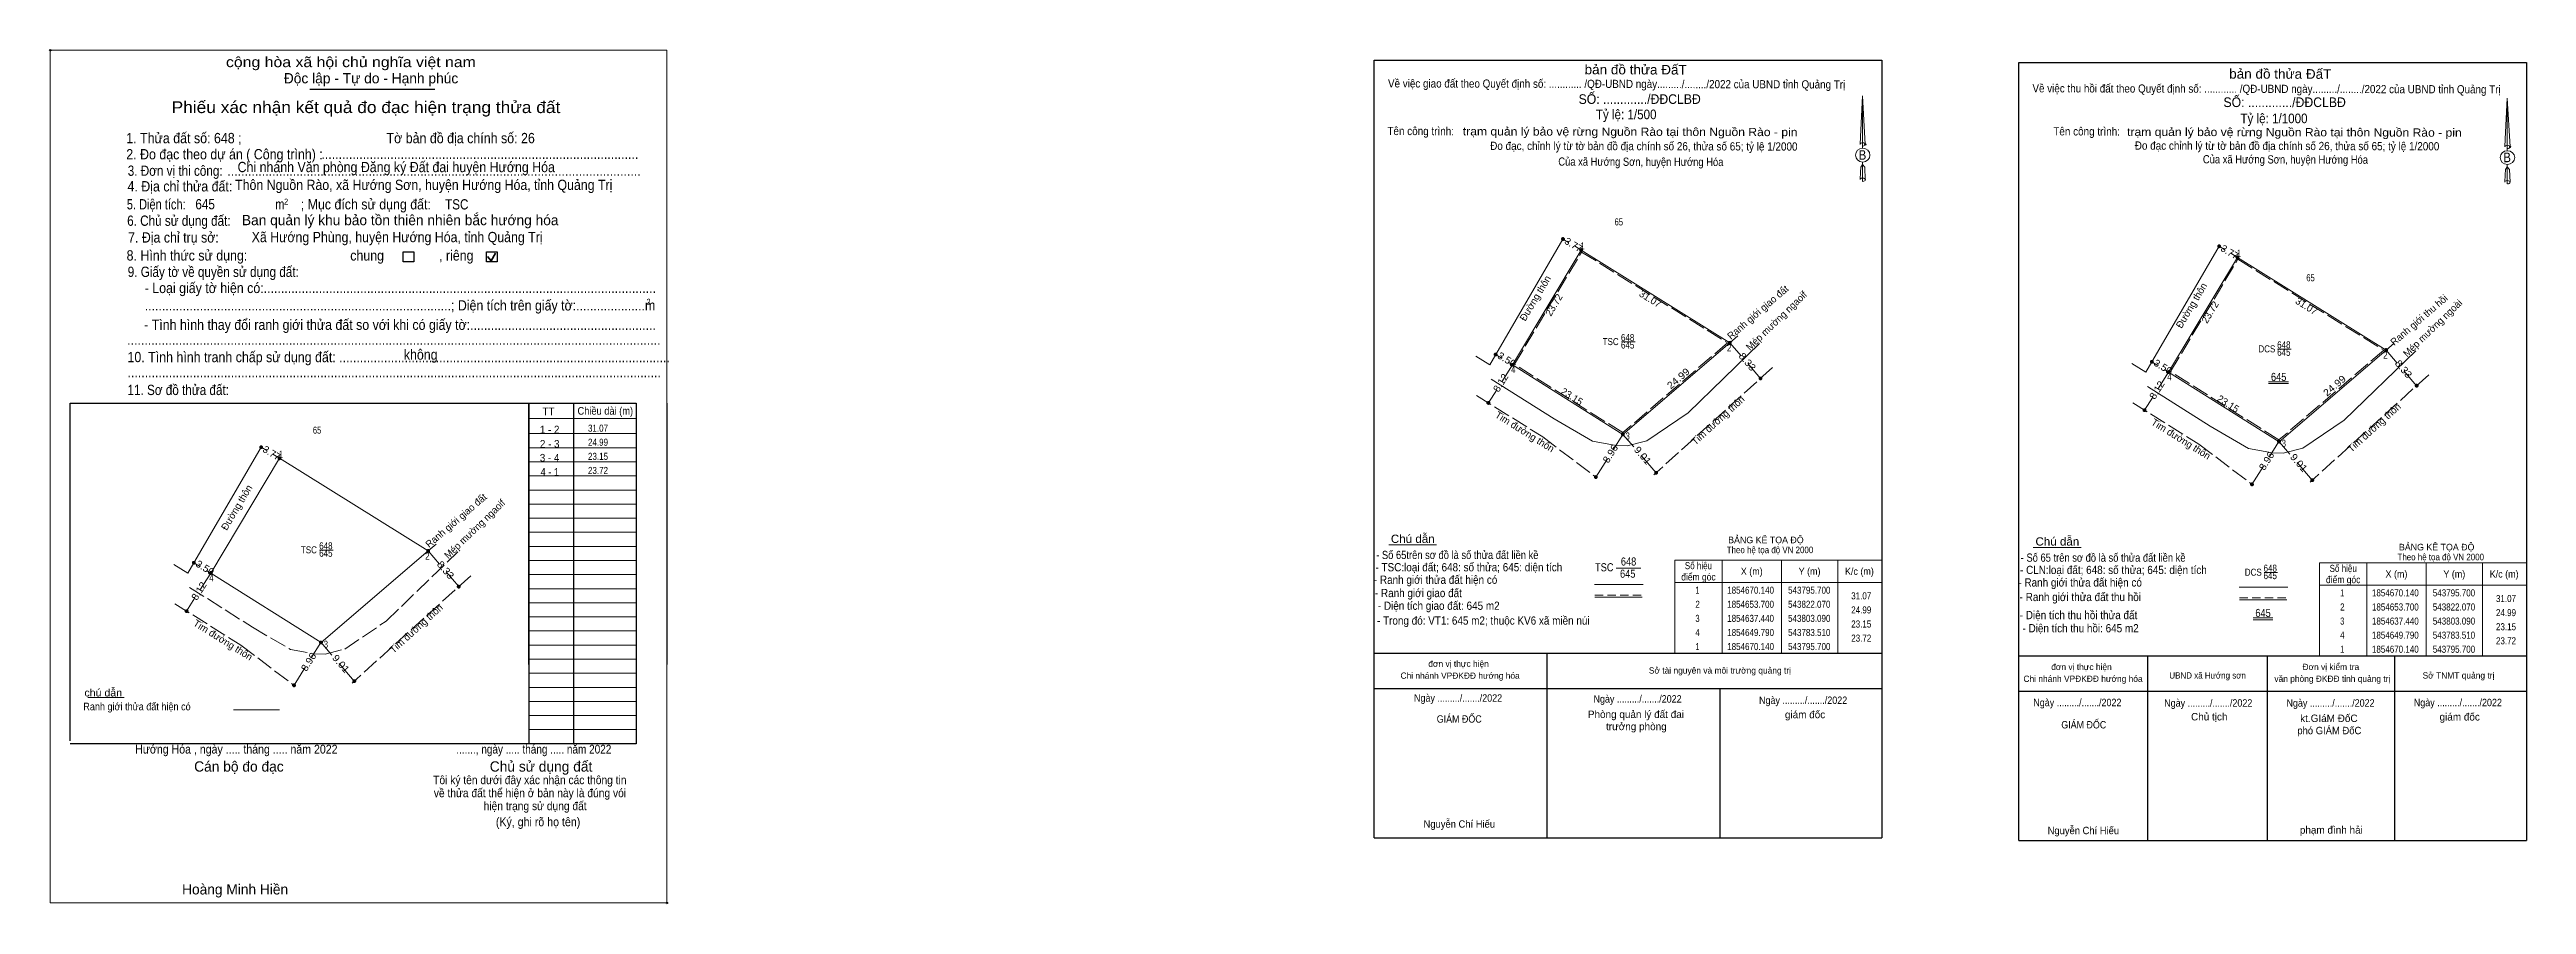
# Model space of a CAD drawing. Header units: metres. Extents: x 543204 to 544063, y 1854568 to 1854720.
# Drawn here: x 543204.5 to 543643.7, y 1854568.3 to 1854719.9 of the extents above; entities that cross this region are included whole.
import ezdxf
from ezdxf.enums import TextEntityAlignment as Align

# ---------------------------------------------------------------- set-up
doc = ezdxf.new("R2010")
doc.units = ezdxf.units.M
doc.header["$LTSCALE"] = 0.5
doc.header["$PDMODE"] = 32
doc.header["$PDSIZE"] = 0.25
doc.linetypes.add('LONG_DASHED', pattern=[7.5, 6, -1.5])
doc.linetypes.add('MEDIUM_DASHED', pattern=[4.5, 3, -1.5])
for name, color, linetype, lineweight in [('1', 7, 'LONG_DASHED', 13), ('10', 7, 'Continuous', 13), ('13', 7, 'Continuous', 13), ('15', 7, 'Continuous', 13), ('17', 7, 'Continuous', 13), ('2', 7, 'Continuous', 25), ('30', 7, 'Continuous', 13), ('6', 7, 'Continuous', 13), ('63', 7, 'LONG_DASHED', 13)]:
    doc.layers.add(name, color=color, linetype=linetype, lineweight=lineweight)
doc.layers.add('8', color=7, linetype='Continuous')

msp = doc.modelspace()

# ---------------------------------------------------------------- hatches: boundary and pattern name
at = {"layer": '63'}
for points in [[(543473.08, 1854686.33, 1), (543472.58, 1854686.33, 1)], [(543589.44, 1854685.04, 1), (543588.94, 1854685.04, 1)], [(543476.31, 1854684.37, 1), (543475.81, 1854684.37, 1)], [(543592.67, 1854683.08, 1), (543592.17, 1854683.08, 1)], [(543502.68, 1854667.93, 1), (543502.18, 1854667.93, 1)], [(543461.14, 1854665.84, 1), (543460.64, 1854665.84, 1)], [(543464.12, 1854664.02, 1), (543463.62, 1854664.02, 1)], [(543577.5, 1854664.55, 1), (543577, 1854664.55, 1)], [(543580.48, 1854662.73, 1), (543579.98, 1854662.73, 1)], [(543619.04, 1854666.64, 1), (543618.54, 1854666.64, 1)], [(543508.1, 1854661.6, 1), (543507.6, 1854661.6, 1)], [(543624.46, 1854660.31, 1), (543623.96, 1854660.31, 1)], [(543459.85, 1854657.25, 1), (543459.35, 1854657.25, 1)], [(543576.21, 1854655.96, 1), (543575.71, 1854655.96, 1)], [(543242.24, 1854649.39, 1), (543241.74, 1854649.39, 1)], [(543483.68, 1854651.68, 1), (543483.18, 1854651.68, 1)], [(543600.04, 1854650.39, 1), (543599.54, 1854650.39, 1)], [(543245.47, 1854647.43, 1), (543244.97, 1854647.43, 1)], [(543478.9, 1854644.1, 1), (543478.4, 1854644.1, 1)], [(543489.59, 1854644.85, 1), (543489.09, 1854644.85, 1)], [(543595.26, 1854642.81, 1), (543594.76, 1854642.81, 1)], [(543605.95, 1854643.56, 1), (543605.45, 1854643.56, 1)], [(543230.3, 1854628.9, 1), (543229.8, 1854628.9, 1)], [(543271.84, 1854630.99, 1), (543271.34, 1854630.99, 1)], [(543233.28, 1854627.08, 1), (543232.78, 1854627.08, 1)], [(543277.26, 1854624.66, 1), (543276.76, 1854624.66, 1)], [(543229.01, 1854620.31, 1), (543228.51, 1854620.31, 1)], [(543252.84, 1854614.74, 1), (543252.34, 1854614.74, 1)], [(543248.06, 1854607.16, 1), (543247.56, 1854607.16, 1)], [(543258.75, 1854607.91, 1), (543258.25, 1854607.91, 1)]]:
    msp.add_hatch(color=256, dxfattribs=at).paths.add_polyline_path(points)

# ---------------------------------------------------------------- linework, layer by layer
at = {"layer": '1'}
for points in [[(543476.14, 1854684.02), (543502.01, 1854667.9), (543483.43, 1854651.98), (543464.21, 1854664.1)], [(543592.5, 1854682.73), (543618.37, 1854666.61), (543599.79, 1854650.69), (543580.57, 1854662.81)]]:
    msp.add_lwpolyline(points, close=True, dxfattribs=at)
at = {"layer": '10', "lineweight": 25}
for p, q in [((543439.36, 1854718.08), (543529.35, 1854718.08)), ((543439.36, 1854580.13), (543439.36, 1854718.08)), ((543529.35, 1854718.08), (543529.35, 1854580.13)), ((543553.65, 1854717.65), (543643.68, 1854717.65)), ((543553.65, 1854579.63), (543553.65, 1854717.65)), ((543643.68, 1854717.65), (543643.68, 1854579.63)), ((543439.36, 1854580.13), (543439.36, 1854612.89)), ((543439.36, 1854612.88), (543529.35, 1854612.88)), ((543470.05, 1854580.13), (543470.05, 1854612.89)), ((543553.65, 1854612.4), (543643.68, 1854612.4)), ((543576.51, 1854579.57), (543576.51, 1854612.35)), ((543597.75, 1854579.52), (543597.75, 1854612.29)), ((543620.32, 1854579.5), (543620.32, 1854612.4)), ((543439.36, 1854606.62), (543529.35, 1854606.62)), ((543500.73, 1854580.13), (543500.73, 1854606.62)), ((543553.65, 1854606.14), (543643.68, 1854606.14)), ((543439.36, 1854580.13), (543529.35, 1854580.13)), ((543439.36, 1854580.13), (543529.35, 1854580.13)), ((543553.65, 1854579.63), (543643.68, 1854579.63)), ((543553.65, 1854579.63), (543643.68, 1854579.63))]:
    msp.add_line(p, q, dxfattribs=at)
at = {"layer": '10'}
for p, q in [((543525.96, 1854711.73), (543526.44, 1854703.11)), ((543525.96, 1854711.73), (543526.44, 1854703.11)), ((543525.96, 1854711.73), (543526.44, 1854703.11)), ((543640.28, 1854711.29), (543640.77, 1854702.67)), ((543640.28, 1854711.29), (543640.77, 1854702.67)), ((543640.28, 1854711.29), (543640.77, 1854702.67)), ((543525.57, 1854704.46), (543525.5, 1854703.11)), ((543525.96, 1854703.41), (543525.96, 1854703.05)), ((543525.96, 1854703.05), (543525.96, 1854702.81)), ((543525.96, 1854702.81), (543525.96, 1854702.48)), ((543525.96, 1854702.81), (543525.96, 1854702.48)), ((543525.96, 1854702.81), (543525.96, 1854702.48)), ((543639.9, 1854704.02), (543639.83, 1854702.67)), ((543640.28, 1854702.97), (543640.28, 1854702.6)), ((543640.28, 1854702.6), (543640.28, 1854702.36)), ((543640.28, 1854702.36), (543640.28, 1854702.03)), ((543640.28, 1854702.36), (543640.28, 1854702.03)), ((543640.28, 1854702.36), (543640.28, 1854702.03)), ((543525.96, 1854699.57), (543525.96, 1854699.94)), ((543525.96, 1854699.57), (543525.96, 1854699.94)), ((543525.96, 1854699.57), (543525.96, 1854699.94)), ((543525.96, 1854699.57), (543526.33, 1854699.08)), ((543525.96, 1854699.57), (543526.33, 1854699.08)), ((543525.96, 1854699.57), (543526.33, 1854699.08)), ((543526.33, 1854699.08), (543526.44, 1854696.84)), ((543526.33, 1854699.08), (543526.44, 1854696.84)), ((543526.33, 1854699.08), (543526.44, 1854696.84)), ((543640.28, 1854699.12), (543640.28, 1854699.5)), ((543640.28, 1854699.12), (543640.28, 1854699.5)), ((543640.28, 1854699.12), (543640.28, 1854699.5)), ((543640.28, 1854699.12), (543640.66, 1854698.64)), ((543640.28, 1854699.12), (543640.66, 1854698.64)), ((543640.28, 1854699.12), (543640.66, 1854698.64)), ((543640.66, 1854698.64), (543640.77, 1854696.4)), ((543640.66, 1854698.64), (543640.77, 1854696.4)), ((543640.66, 1854698.64), (543640.77, 1854696.4)), ((543525.96, 1854697.12), (543525.96, 1854696.78)), ((543525.96, 1854696.78), (543525.96, 1854696.55)), ((543526.44, 1854696.84), (543526.44, 1854696.87)), ((543640.28, 1854696.68), (543640.28, 1854696.33)), ((543640.28, 1854696.33), (543640.28, 1854696.1)), ((543640.77, 1854696.4), (543640.77, 1854696.42)), ((543457.35, 1854665.52), (543459.83, 1854664.02)), ((543573.71, 1854664.23), (543576.19, 1854662.73)), ((543441.92, 1854632.06), (543450.4, 1854632.06)), ((543226.51, 1854628.58), (543228.99, 1854627.08)), ((543556.21, 1854631.59), (543564.69, 1854631.59)), ((543478.4, 1854625.07), (543487.03, 1854625.07)), ((543592.71, 1854624.59), (543601.34, 1854624.59)), ((543478.5, 1854622.77), (543486.9, 1854622.77)), ((543592.81, 1854622.3), (543601.21, 1854622.3))]:
    msp.add_line(p, q, dxfattribs=at)
at = {"layer": '10', "linetype": 'MEDIUM_DASHED'}
for p, q in [((543478.47, 1854623.14), (543487.05, 1854623.14)), ((543592.78, 1854622.66), (543601.36, 1854622.66))]:
    msp.add_line(p, q, dxfattribs=at)
at = {"layer": '10'}
for points in [[(543525.96, 1854703.41), (543525.96, 1854711.73), (543525.57, 1854704.46)], [(543640.28, 1854702.97), (543640.28, 1854711.29), (543639.9, 1854704.02)], [(543525.96, 1854697.12), (543525.96, 1854699.57), (543525.63, 1854699.08), (543525.57, 1854698.18), (543525.5, 1854696.87)], [(543640.28, 1854696.68), (543640.28, 1854699.12), (543639.96, 1854698.64), (543639.9, 1854697.73), (543639.83, 1854696.42)]]:
    msp.add_lwpolyline(points, dxfattribs=at)
for centre, major_axis in [((543525.9806, 1854701.2157), (1.2893, 0)), ((543640.3078, 1854700.7723), (1.2898, 0))]:
    msp.add_ellipse(centre, major_axis=major_axis, ratio=0.952727, dxfattribs=at)
for centre, major_axis, start_param, end_param in [((543525.9811, 1854703.1084), (0.4726, 0), 1.57079633, 3.07445202), ((543525.9811, 1854703.1084), (0.4726, 0), 0.06714063, 1.57079633), ((543525.9811, 1854703.1084), (0.4726, 0), 4.71238898, 6.28318531), ((543640.3083, 1854702.6658), (0.4728, 0), 1.57079633, 3.07445202), ((543640.3083, 1854702.6658), (0.4728, 0), 0.06714063, 1.57079633), ((543640.3083, 1854702.6658), (0.4728, 0), 4.71238898, 6.28318531), ((543525.9811, 1854696.8393), (0.4726, 0), 2.49106941, 3.07427841), ((543525.9811, 1854696.8393), (0.4726, 0), 1.57079633, 2.49106941), ((543525.9811, 1854696.8393), (0.4726, 0), 0.06714063, 1.57079633), ((543525.9811, 1854696.8393), (0.4726, 0), 4.71238898, 6.28318531), ((543640.3083, 1854696.3941), (0.4728, 0), 2.49106941, 3.07427841), ((543640.3083, 1854696.3941), (0.4728, 0), 1.57079633, 2.49106941), ((543640.3083, 1854696.3941), (0.4728, 0), 0.06714063, 1.57079633), ((543640.3083, 1854696.3941), (0.4728, 0), 4.71238898, 6.28318531)]:
    msp.add_ellipse(centre, major_axis=major_axis, ratio=0.614131, start_param=start_param, end_param=end_param, dxfattribs=at)
for p in [(543526.44, 1854703.11), (543640.77, 1854702.67)]:
    msp.add_point(p, dxfattribs=at)
at = {"layer": '13'}
msp.add_line((543482.27, 1854627.96), (543486.66, 1854627.96), dxfattribs=at)
at = {"layer": '15'}
for p, q in [((543459.83, 1854664.02), (543472.83, 1854686.33)), ((543472.83, 1854686.33), (543473.82, 1854685.73)), ((543474.87, 1854685.1), (543476.06, 1854684.37)), ((543576.19, 1854662.73), (543589.19, 1854685.04)), ((543589.19, 1854685.04), (543590.18, 1854684.44)), ((543476.06, 1854684.37), (543463.87, 1854664.02)), ((543502.43, 1854667.93), (543476.06, 1854684.37)), ((543592.42, 1854683.08), (543580.23, 1854662.73)), ((543591.23, 1854683.81), (543592.42, 1854683.08)), ((543618.79, 1854666.64), (543592.42, 1854683.08)), ((543504.42, 1854665.61), (543502.43, 1854667.93)), ((543460.89, 1854665.84), (543461.86, 1854665.25)), ((543461.96, 1854660.99), (543463.87, 1854664.02)), ((543463.12, 1854664.48), (543463.87, 1854664.02)), ((543463.87, 1854664.02), (543483.45, 1854651.67)), ((543507.85, 1854661.6), (543505.6, 1854664.23)), ((543577.25, 1854664.55), (543578.22, 1854663.96)), ((543578.32, 1854659.7), (543580.23, 1854662.73)), ((543579.48, 1854663.19), (543580.23, 1854662.73)), ((543580.23, 1854662.73), (543599.81, 1854650.38)), ((543620.78, 1854664.32), (543618.79, 1854666.64)), ((543624.21, 1854660.31), (543621.96, 1854662.94)), ((543459.6, 1854657.25), (543461.08, 1854659.59)), ((543575.96, 1854655.96), (543577.44, 1854658.3)), ((543481.71, 1854648.95), (543483.43, 1854651.68)), ((543485.38, 1854649.44), (543483.45, 1854651.67)), ((543598.07, 1854647.66), (543599.79, 1854650.39)), ((543601.74, 1854648.15), (543599.81, 1854650.38)), ((543228.99, 1854627.08), (543241.99, 1854649.39)), ((543245.22, 1854647.43), (543233.03, 1854627.08)), ((543241.99, 1854649.39), (543242.98, 1854648.79)), ((543244.03, 1854648.16), (543245.22, 1854647.43)), ((543271.59, 1854630.99), (543245.22, 1854647.43)), ((543478.65, 1854644.1), (543480.7, 1854647.35)), ((543489.34, 1854644.85), (543486.67, 1854647.95)), ((543595.01, 1854642.81), (543597.06, 1854646.06)), ((543605.7, 1854643.56), (543603.03, 1854646.66)), ((543230.05, 1854628.9), (543231.02, 1854628.31)), ((543273.58, 1854628.67), (543271.59, 1854630.99)), ((543231.12, 1854624.05), (543233.03, 1854627.08)), ((543232.28, 1854627.54), (543233.03, 1854627.08)), ((543233.03, 1854627.08), (543252.61, 1854614.73)), ((543277.01, 1854624.66), (543274.76, 1854627.29)), ((543228.76, 1854620.31), (543230.24, 1854622.65)), ((543250.87, 1854612.01), (543252.59, 1854614.74)), ((543254.54, 1854612.5), (543252.61, 1854614.73)), ((543247.81, 1854607.16), (543249.86, 1854610.41)), ((543258.5, 1854607.91), (543255.83, 1854611.01))]:
    msp.add_line(p, q, dxfattribs=at)
at = {"layer": '15', "linetype": 'LONG_DASHED'}
for p, q in [((543509.98, 1854663.53), (543488.94, 1854644.49)), ((543626.34, 1854662.24), (543605.3, 1854643.2)), ((543279.14, 1854626.59), (543258.1, 1854607.55))]:
    msp.add_line(p, q, dxfattribs=at)
at = {"layer": '15'}
for points in [[(543460.12, 1854661.48), (543471.26, 1854654.41), (543478.04, 1854650.48), (543482.27, 1854649.69), (543482.27, 1854649.69), (543484.19, 1854649.63), (543487.67, 1854650.54), (543495.01, 1854655.5), (543507.7, 1854667.78)], [(543483.45, 1854651.67), (543502.43, 1854667.93), (543503.86, 1854669.16)], [(543599.81, 1854650.38), (543618.79, 1854666.64), (543620.22, 1854667.87)], [(543576.48, 1854660.19), (543587.62, 1854653.12), (543594.4, 1854649.19), (543598.63, 1854648.4), (543598.63, 1854648.4), (543600.55, 1854648.34), (543604.03, 1854649.25), (543611.37, 1854654.21), (543624.06, 1854666.49)], [(543252.61, 1854614.73), (543271.59, 1854630.99), (543273.02, 1854632.22)]]:
    msp.add_lwpolyline(points, dxfattribs=at)
at = {"layer": '15', "linetype": 'LONG_DASHED'}
for points in [[(543457.5, 1854658.57), (543469.23, 1854651.22), (543478.74, 1854644.03)], [(543573.86, 1854657.28), (543585.59, 1854649.93), (543595.1, 1854642.74)], [(543229.28, 1854624.54), (543240.42, 1854617.47), (543247.2, 1854613.54), (543251.43, 1854612.75), (543251.43, 1854612.75), (543253.35, 1854612.69), (543256.83, 1854613.6), (543264.17, 1854618.56), (543276.86, 1854630.84)], [(543226.66, 1854621.63), (543238.39, 1854614.28), (543247.9, 1854607.09)]]:
    msp.add_lwpolyline(points, dxfattribs=at)
at = {"layer": '17'}
msp.add_line((543211.24, 1854605), (543217.68, 1854605), dxfattribs=at)
at = {"layer": '2'}
for p, q in [((543250.64, 1854712.89), (543272.75, 1854712.89)), ((543208.14, 1854657.22), (543308.48, 1854657.22)), ((543208.14, 1854597.29), (543208.14, 1854657.22)), ((543289.43, 1854657.22), (543289.43, 1854596.8)), ((543308.48, 1854657.22), (543308.48, 1854596.8)), ((543308.48, 1854596.8), (543208.14, 1854596.8))]:
    msp.add_line(p, q, dxfattribs=at)
at = {"layer": '2', "lineweight": 35}
for p, q in [((543282.14, 1854683.25), (543282.76, 1854682.44)), ((543282.76, 1854682.44), (543283.52, 1854683.79))]:
    msp.add_line(p, q, dxfattribs=at)
at = {"layer": '2', "lineweight": 13}
for p, q in [((543597.96, 1854660.98), (543601.47, 1854660.98)), ((543597.96, 1854660.68), (543601.47, 1854660.68)), ((543595.19, 1854619.1), (543598.7, 1854619.1)), ((543595.19, 1854618.8), (543598.7, 1854618.8))]:
    msp.add_line(p, q, dxfattribs=at)
msp.add_lwpolyline([(543204.58, 1854719.82), (543313.94, 1854719.82), (543313.94, 1854568.57), (543204.58, 1854568.57)], close=True, dxfattribs=at)
at = {"layer": '2'}
for points in [[(543267.15, 1854684.03), (543269.03, 1854684.03), (543269.03, 1854682.27), (543267.15, 1854682.27)], [(543281.93, 1854684.03), (543283.81, 1854684.03), (543283.81, 1854682.27), (543281.93, 1854682.27)]]:
    msp.add_lwpolyline(points, close=True, dxfattribs=at)
for p in [(543204.58, 1854719.82), (543313.93, 1854568.57)]:
    msp.add_point(p, dxfattribs=at)
at = {"layer": '30', "lineweight": 25}
for p, q in [((543289.43, 1854610.84), (543289.43, 1854657.22)), ((543297.39, 1854657.22), (543297.39, 1854596.8)), ((543313.94, 1854657.22), (543313.94, 1854610.84))]:
    msp.add_line(p, q, dxfattribs=at)
at = {"layer": '30'}
for p, q in [((543289.43, 1854654.49), (543308.48, 1854654.49)), ((543289.43, 1854651.84), (543308.48, 1854651.84)), ((543289.38, 1854649.29), (543308.43, 1854649.29)), ((543289.43, 1854646.8), (543308.48, 1854646.8)), ((543289.43, 1854644.3), (543308.48, 1854644.3)), ((543289.43, 1854641.8), (543308.48, 1854641.8)), ((543289.43, 1854639.3), (543308.48, 1854639.3)), ((543289.43, 1854636.8), (543308.48, 1854636.8)), ((543289.43, 1854634.3), (543308.48, 1854634.3)), ((543289.43, 1854631.8), (543308.48, 1854631.8)), ((543289.43, 1854629.3), (543308.48, 1854629.3)), ((543289.43, 1854626.8), (543308.48, 1854626.8)), ((543289.43, 1854624.3), (543308.48, 1854624.3)), ((543289.43, 1854621.8), (543308.48, 1854621.8)), ((543289.43, 1854619.3), (543308.48, 1854619.3)), ((543289.43, 1854616.8), (543308.48, 1854616.8)), ((543289.43, 1854614.3), (543308.48, 1854614.3)), ((543289.43, 1854611.8), (543308.48, 1854611.8)), ((543289.43, 1854609.3), (543308.48, 1854609.3)), ((543289.43, 1854606.8), (543308.48, 1854606.8)), ((543289.43, 1854606.79), (543308.48, 1854606.79)), ((543289.43, 1854604.3), (543308.48, 1854604.3)), ((543289.43, 1854601.8), (543308.48, 1854601.8)), ((543289.43, 1854599.3), (543308.48, 1854599.3)), ((543289.43, 1854596.8), (543308.48, 1854596.8))]:
    msp.add_line(p, q, dxfattribs=at)
at = {"layer": '30', "lineweight": 25}
msp.add_lwpolyline([(543289.43, 1854657.22), (543308.48, 1854657.22), (543308.48, 1854610.84)], dxfattribs=at)
at = {"layer": '6'}
msp.add_line((543237.1, 1854602.82), (543245.24, 1854602.82), dxfattribs=at)
at = {"layer": '63', "linetype": 'Continuous'}
for p, q in [((543483.19, 1854668.09), (543485.61, 1854668.09)), ((543599.55, 1854666.8), (543601.97, 1854666.8)), ((543252.35, 1854631.15), (543254.77, 1854631.15)), ((543501.05, 1854629.38), (543501.05, 1854612.88)), ((543511.55, 1854629.38), (543511.55, 1854612.88)), ((543521.55, 1854629.38), (543521.55, 1854612.88)), ((543615.38, 1854628.9), (543615.38, 1854612.4)), ((543625.88, 1854628.9), (543625.88, 1854612.4)), ((543635.88, 1854628.9), (543635.88, 1854612.4)), ((543492.65, 1854625.38), (543529.35, 1854625.38)), ((543597.14, 1854627.18), (543599.56, 1854627.18)), ((543606.98, 1854624.9), (543643.68, 1854624.9))]:
    msp.add_line(p, q, dxfattribs=at)
for points in [[(543492.65, 1854629.38), (543529.35, 1854629.38), (543529.35, 1854612.88), (543492.65, 1854612.88)], [(543606.98, 1854628.9), (543643.68, 1854628.9), (543643.68, 1854612.4), (543606.98, 1854612.4)]]:
    msp.add_lwpolyline(points, close=True, dxfattribs=at)
at = {"layer": '63'}
for centre in [(543472.83, 1854686.33), (543589.19, 1854685.04), (543476.06, 1854684.37), (543592.42, 1854683.08), (543502.43, 1854667.93), (543460.89, 1854665.84), (543463.87, 1854664.02), (543577.25, 1854664.55), (543580.23, 1854662.73), (543618.79, 1854666.64), (543507.85, 1854661.6), (543624.21, 1854660.31), (543459.6, 1854657.25), (543575.96, 1854655.96), (543241.99, 1854649.39), (543483.43, 1854651.68), (543599.79, 1854650.39), (543245.22, 1854647.43), (543478.65, 1854644.1), (543489.34, 1854644.85), (543595.01, 1854642.81), (543605.7, 1854643.56), (543230.05, 1854628.9), (543271.59, 1854630.99), (543233.03, 1854627.08), (543277.01, 1854624.66), (543228.76, 1854620.31), (543252.59, 1854614.74), (543247.81, 1854607.16), (543258.5, 1854607.91)]:
    msp.add_circle(centre, 0.25, dxfattribs=at)

# ---------------------------------------------------------------- texts
at = {"layer": '1', "width": 0.85}
for s, p in [('648', (543484.295, 1854668.22)), ('645', (543484.295, 1854666.9)), ('648', (543600.655, 1854666.93)), ('645', (543600.655, 1854665.61)), ('648', (543253.455, 1854631.28)), ('645', (543253.455, 1854629.96)), ('648', (543598.245, 1854627.31)), ('645', (543598.245, 1854625.99))]:
    msp.add_text(s, height=1.25, dxfattribs=at).set_placement(p, align=Align.CENTER)
at = {"layer": '10'}
for s, height, width, p in [('bản đồ thửa ĐấT', 1.706, 1.05, (543476.66, 1854715.55)), ('bản đồ thửa ĐấT', 1.707, 1.05, (543590.96, 1854714.79)), ('Về việc giao đất theo Quyết định số: ............ /QĐ-UBND ngày........./......../2022 của UBND tỉnh Quảng Trị', 1.45, 0.9, (543441.8, 1854713.22)), ('Về việc thu hồi đất theo Quyết định số: ............ /QĐ-UBND ngày........./......../2022 của UBND tỉnh Quảng Trị', 1.45, 0.9, (543556.08, 1854712.35)), ('Tên công trình: ', 1.46, 0.9, (543441.69, 1854704.77)), ('trạm quản lý bảo vệ rừng Nguồn Rào tại thôn Nguồn Rào - pin', 1.46, 1.1, (543455.07, 1854704.71)), ('Đo đạc, chỉnh lý từ tờ bản đồ địa chính số 26, thửa số 65; tỷ lệ 1/2000', 1.46, 0.9, (543459.92, 1854702.14)), ('Tên công trình: ', 1.461, 0.9, (543559.77, 1854704.71)), ('trạm quản lý bảo vệ rừng Nguồn Rào tại thôn Nguồn Rào - pin', 1.46, 1.1, (543572.86, 1854704.62)), ('Đo đạc chỉnh lý từ tờ bản đồ địa chính số 26, thửa số 65; tỷ lệ 1/2000', 1.46, 0.9, (543574.22, 1854702.18)), ('Của xã Hướng Sơn, huyện Hướng Hóa', 1.464, 0.85, (543472, 1854699.34)), ('Của xã Hướng Sơn, huyện Hướng Hóa', 1.464, 0.85, (543586.3, 1854699.75))]:
    msp.add_text(s, height=height, rotation=359.862, dxfattribs=dict(at, width=width)).set_placement(p)
for s, height, width, p in [('SỐ: ............./ĐĐCLBĐ', 1.705, 0.95, (543475.6, 1854710.3)), ('SỐ: ............./ĐĐCLBĐ', 1.708, 0.95, (543589.95, 1854709.74)), ('Tỷ lệ: 1/500', 1.71, 0.9, (543478.66, 1854707.58)), ('Tỷ lệ: 1/1000', 1.71, 0.9, (543592.96, 1854706.87)), ('- TSC:loại đất; 648: số thửa; 645: diện tích', 1.46, 0.9, (543439.58, 1854627.38)), ('- Số 65trên sơ đồ là số thửa đất liền kề', 1.46, 0.85, (543439.71, 1854629.56)), ('- CLN:loại đất; 648: số thửa; 645: diện tích', 1.46, 0.9, (543553.88, 1854626.9)), ('- Số 65 trên sơ đồ là số thửa đất liền kề', 1.46, 0.85, (543554, 1854629.08))]:
    msp.add_text(s, height=height, dxfattribs=dict(at, width=width)).set_placement(p)
for s, height, width, p in [('B', 1.687, 0.9, (543525.935, 1854700.4)), ('B', 1.688, 0.9, (543640.25, 1854699.96)), ('2 - 3', 1.364, 0.95, (543293.15, 1854649.31)), ('1 - 2', 1.364, 0.95, (543293.14, 1854651.84)), ('3 - 4', 1.364, 0.95, (543293.13, 1854646.84)), ('4 - 1', 1.36, 0.9, (543293.16, 1854644.32)), ('Chú dẫn', 1.462, 1.05, (543446.19, 1854632.42)), ('Chú dẫn', 1.463, 1.05, (543560.495, 1854631.95)), ('Theo hệ tọa độ VN 2000', 1.17, 0.9, (543509.54, 1854630.6)), ('Theo hệ tọa độ VN 2000', 1.17, 0.9, (543628.48, 1854629.33)), ('- Ranh giới thửa đất hiện có', 1.462, 0.9, (543450.24, 1854625.16)), ('- Ranh giới giao đất', 1.461, 0.9, (543447.19, 1854622.8)), ('- Ranh giới thửa đất hiện có', 1.463, 0.9, (543564.535, 1854624.68)), ('- Ranh giới thửa đất thu hồi', 1.463, 0.9, (543564.565, 1854622.1)), ('- Trong đó: VT1: 645 m2; thuộc KV6 xã miền núi', 1.46, 0.9, (543458.7, 1854617.92)), ('- Diện tích giao đất: 645 m2', 1.46, 0.9, (543450.8, 1854620.55)), ('- Diện tích thu hồi thửa đất', 1.463, 0.9, (543564.245, 1854618.89)), ('- Diện tích thu hồi: 645 m2', 1.46, 0.9, (543564.615, 1854616.56)), ('Ngày ........./......./2022', 1.32, 0.9, (543454.225, 1854604.25)), ('UBND xã Hướng sơn', 1.114, 0.95, (543587.145, 1854608.36)), ('GIÁM ĐỐC', 1.31, 0.9, (543454.43, 1854600.53)), ('Ngày ........./......./2022', 1.32, 0.9, (543486.055, 1854604.09)), ('Ngày ........./......./2022', 1.32, 0.9, (543515.415, 1854603.85)), ('Ngày ........./......./2022', 1.32, 0.9, (543564.045, 1854603.45)), (' GIÁM ĐỐC', 1.31, 0.9, (543564.96, 1854599.51)), ('Ngày ........./......./2022', 1.32, 0.9, (543587.255, 1854603.37)), ('Ngày ........./......./2022', 1.32, 0.9, (543608.935, 1854603.37)), ('Ngày ........./......./2022', 1.32, 0.9, (543631.515, 1854603.45)), ('phó GIÁM ĐốC', 1.317, 0.95, (543608.725, 1854598.48)), ('Nguyễn Chí Hiếu', 1.31, 0.95, (543454.445, 1854581.9)), ('Nguyễn Chí Hiếu', 1.31, 0.95, (543565.105, 1854580.75))]:
    msp.add_text(s, height=height, dxfattribs=dict(at, width=width)).set_placement(p, align=Align.CENTER)
for s, height, p in [('BẢNG KÊ TỌA ĐỘ', 1.17, (543508.815, 1854632.36)), ('BẢNG KÊ TỌA ĐỘ', 1.17, (543627.76, 1854631.09)), ('đơn vị thực hiện', 1.111, (543454.315, 1854610.43)), ('Sở tài nguyên và môi trường quảng trị', 1.113, (543500.655, 1854609.24)), ('đơn vị thực hiện', 1.111, (543564.78, 1854609.87)), ('Đơn vị kiểm tra', 1.111, (543608.995, 1854609.87)), ('Chi nhánh VPĐKĐĐ hướng hóa', 1.111, (543454.59, 1854608.32)), ('Chi nhánh VPĐKĐĐ hướng hóa', 1.111, (543565.05, 1854607.77)), ('văn phòng ĐKĐĐ tỉnh quảng trị', 1.111, (543609.26, 1854607.77)), ('Sở TNMT quảng trị', 1.114, (543631.63, 1854608.36)), ('Phòng quản lý đất đai', 1.317, (543485.765, 1854601.36)), ('giám đốc', 1.316, (543515.76, 1854601.32)), ('Chủ tịch', 1.317, (543587.43, 1854600.93)), ('kt.GIáM ĐốC', 1.317, (543608.645, 1854600.65)), ('giám đốc', 1.317, (543631.845, 1854600.91)), ('trưởng phòng', 1.317, (543485.84, 1854599.2)), ('phạm đình hải', 1.317, (543609.08, 1854580.85))]:
    msp.add_text(s, height=height, dxfattribs=at).set_placement(p, align=Align.CENTER)
at = {"layer": '13', "width": 0.85}
for s, height, p in [('TSC', 1.25, (543481.29, 1854667.51)), ('DCS', 1.25, (543597.645, 1854666.22)), ('TSC', 1.25, (543250.45, 1854630.57)), ('TSC', 1.44, (543480.155, 1854627.38)), ('645', 1.44, (543484.31, 1854626.24)), ('648', 1.44, (543484.46, 1854628.4)), ('DCS', 1.25, (543595.235, 1854626.6))]:
    msp.add_text(s, height=height, dxfattribs=at).set_placement(p, align=Align.CENTER)
at = {"layer": '15', "width": 0.8}
for p in [(543482.73, 1854688.74), (543605.39, 1854678.84), (543251.89, 1854651.8)]:
    msp.add_text('65', height=1.25, dxfattribs=at).set_placement(p, align=Align.CENTER)
at = {"layer": '15'}
for s, rotation, p in [('3.77', 328.586, (543474.3543, 1854684.7713)), ('3.77', 328.586, (543590.7143, 1854683.4813)), ('Ranh giới giao đất', 40.7, (543507.7924, 1854672.8556)), ('Mép mường ngaoif', 44.059, (543511.1204, 1854671.3802)), ('Mép mường ngoài', 44.059, (543627.4754, 1854670.083)), ('Tim đường thôn', 327.929, (543465.7282, 1854651.616)), ('Tim đường thôn', 42.131, (543500.7357, 1854653.7048)), ('Tim đường thôn', 327.929, (543582.0882, 1854650.326)), ('Tim đường thôn', 42.131, (543617.0957, 1854652.4148)), ('3.77', 328.586, (543243.5143, 1854647.8313)), ('Ranh giới giao đất', 40.7, (543276.9524, 1854635.9156)), ('Mép mường ngaoif', 44.059, (543280.2755, 1854634.4354)), ('Tim đường thôn', 327.929, (543234.8882, 1854614.676)), ('Tim đường thôn', 42.131, (543269.8957, 1854616.7648))]:
    msp.add_text(s, height=1.25, rotation=rotation, dxfattribs=at).set_placement(p, align=Align.CENTER)
for s, rotation, width, p in [('3.50', 328.586, 1.05, (543462.5443, 1854664.4191)), ('8.33', 310.571, 1.1, (543505.046, 1854664.1565)), ('3.50', 328.586, 1.05, (543578.9043, 1854663.1291)), ('8.33', 310.571, 1.1, (543621.406, 1854662.8665)), ('8.12', 57.778, 1.05, (543462.316, 1854660.4968)), ('8.12', 57.778, 1.05, (543578.676, 1854659.2068)), ('8.96', 57.764, 1.05, (543481.7664, 1854647.9066)), ('9.01', 310.815, 1.1, (543486.4933, 1854647.5335)), ('8.96', 57.764, 1.05, (543598.1264, 1854646.6166)), ('9.01', 310.815, 1.1, (543602.8533, 1854646.2435)), ('3.50', 328.586, 1.05, (543231.7043, 1854627.479)), ('8.33', 310.571, 1.1, (543274.206, 1854627.2165)), ('8.12', 57.778, 1.05, (543231.476, 1854623.5568)), ('8.96', 57.764, 1.05, (543250.9264, 1854610.9666)), ('9.01', 310.815, 1.1, (543255.6533, 1854610.5935))]:
    msp.add_text(s, height=1.25, rotation=rotation, dxfattribs=dict(at, width=width)).set_placement(p, align=Align.CENTER)
at = {"layer": '2'}
for s, height, width, p in [('cộng hòa xã hội chủ nghĩa việt nam', 1.825, 1.15, (543235.74, 1854716.82)), ('2. Đo đạc theo dự án ( Công trình) : ', 1.827, 0.9, (543218.06, 1854700.46)), ('1. Thửa đất số: 648 ;                                          Tờ bản đồ địa chính số: 26', 1.83, 0.9, (543218.06, 1854703.32)), ('3. Đơn vị thi công:', 1.827, 0.85, (543218.32, 1854697.54)), ('Chi nhánh Văn phòng Đăng ký Đất đai huyện Hướng Hóa', 1.825, 0.9, (543237.8, 1854698.19)), ('............................................................................................', 1.827, 0.9, (543252.66, 1854700.52)), ('5. Diện tích:', 1.827, 0.8, (543218.16, 1854691.58)), ('4. Địa chỉ thửa đất:', 1.827, 0.9, (543218.28, 1854694.77)), ('645', 1.82, 0.85, (543230.32, 1854691.6)), ('........................................................................................................................', 1.827, 0.9, (543235.98, 1854697.54)), ('Thôn Nguồn Rào, xã Hướng Sơn, huyện Hướng Hóa, tỉnh Quảng Trị', 1.82, 0.9, (543237.36, 1854695.03)), ('2', 1.043, 0.8, (543246.04, 1854692.45)), ('; Mục đích sử dụng đất:', 1.825, 0.9, (543249, 1854691.58)), ('6. Chủ sử dụng đất: ', 1.825, 0.85, (543218.22, 1854688.67)), ('m', 1.825, 0.8, (543244.48, 1854691.58)), ('TSC', 1.82, 0.85, (543274.6, 1854691.57)), ('7. Địa chỉ trụ sở:', 1.825, 0.9, (543218.38, 1854685.7)), ('Xã Hướng Phùng, huyện Hướng Hóa, tỉnh Quảng Trị', 1.82, 0.9, (543240.3, 1854685.77)), ('8. Hình thức sử dụng:', 1.827, 0.9, (543218.12, 1854682.51)), ('9. Giấy tờ về quyền sử dụng đất:', 1.827, 0.85, (543218.32, 1854679.6)), ('chung                , riêng', 1.825, 0.9, (543257.78, 1854682.51)), ('     - Loại giấy tờ hiện có:..................................................................................................................', 1.825, 0.9, (543218.28, 1854676.74)), ('     - Tình hình thay đổi ranh giới thửa đất so với khi có giấy tờ:......................................................', 1.825, 0.9, (543218.18, 1854670.21)), ('     .........................................................................................; Diện tích trên giấy tờ:....................m', 1.825, 0.9, (543218.28, 1854673.65)), ('2', 1.043, 0.8, (543310.3, 1854674.68)), ('...........................................................................................................................................................', 1.825, 0.9, (543218.22, 1854667.56)), ('10. Tình hình tranh chấp sử dụng đất: ................................................................................................', 1.827, 0.9, (543218.28, 1854664.48)), ('không', 1.825, 0.9, (543267.28, 1854664.92)), ('11. Sơ đồ thửa đất:', 1.827, 0.85, (543218.28, 1854658.65)), ('...........................................................................................................................................................', 1.825, 0.9, (543218.28, 1854661.78)), ('Hướng Hóa , ngày ..... tháng ..... năm 2022', 1.56, 0.9, (543219.64, 1854595.05)), ('......., ngày ..... tháng ..... năm 2022', 1.56, 0.85, (543276.58, 1854595.05)), ('(Ký, ghi rõ họ tên)', 1.565, 0.9, (543283.6, 1854582.16))]:
    msp.add_text(s, height=height, dxfattribs=dict(at, width=width)).set_placement(p)
for s, height, p in [('Độc lập - Tự do - Hạnh phúc', 1.825, (543246, 1854713.94)), ('Ban quản lý khu bảo tồn thiên nhiên bắc hướng hóa', 1.82, (543238.57, 1854688.78)), ('Cán bộ đo đạc', 1.825, (543230.1, 1854591.85)), ('Chủ sử dụng đất', 1.825, (543282.52, 1854591.85)), ('Hoàng Minh Hiền', 1.82, (543227.96, 1854570.06))]:
    msp.add_text(s, height=height, dxfattribs=at).set_placement(p)
for s, height, width, p in [('Phiếu xác nhận kết quả đo đạc hiện trạng thửa đất', 2.086, 1.1, (543260.57, 1854708.67)), ('645', 1.44, 0.85, (543599.74, 1854661.15)), ('645', 1.44, 0.85, (543596.97, 1854619.27)), ('Tôi ký tên dưới đây xác nhận các thông tin', 1.508, 0.9, (543289.625, 1854589.62)), ('về thửa đất thể hiện ở bản này là đúng vói', 1.508, 0.9, (543289.645, 1854587.31)), ('hiện trạng sử dụng đất', 1.508, 0.9, (543290.565, 1854585.01))]:
    msp.add_text(s, height=height, dxfattribs=dict(at, width=width)).set_placement(p, align=Align.CENTER)
msp.add_text('.', height=0.5216, dxfattribs=at).set_placement((543313.9161, 1854568.28), align=Align.CENTER)
at = {"layer": '30'}
for s, height, width, p in [('TT', 1.36, 0.95, (543291.87, 1854655.08)), ('Chiều dài (m)', 1.364, 0.9, (543298.08, 1854655.16))]:
    msp.add_text(s, height=height, dxfattribs=dict(at, width=width)).set_placement(p)
at = {"layer": '6'}
for s, width, p in [('chú dẫn', 1.05, (543210.64, 1854605.18)), ('Ranh giới thửa đất hiện có ', 0.9, (543210.44, 1854602.73))]:
    msp.add_text(s, height=1.337, dxfattribs=dict(at, width=width)).set_placement(p)
at = {"layer": '63'}
for s, width, p in [(' 1', 0.75, (543476.68, 1854684.48)), (' 1', 0.75, (543593.04, 1854683.19)), (' 2', 0.85, (543502.7, 1854666.4)), (' 4', 0.85, (543464.41, 1854662.56)), (' 2', 0.85, (543619.06, 1854665.11)), (' 4', 0.85, (543580.77, 1854661.27)), ('31.07', 0.85, (543303.49, 1854652.15)), ('24.99', 0.85, (543303.49, 1854649.65)), (' 3', 0.8, (543484.68, 1854650.76)), (' 3', 0.8, (543601.04, 1854649.47)), (' 1', 0.75, (543245.84, 1854647.54)), ('23.15', 0.85, (543303.49, 1854647.15)), ('23.72', 0.85, (543303.49, 1854644.65)), (' 2', 0.85, (543271.86, 1854629.46)), (' 4', 0.85, (543233.57, 1854625.62)), ('31.07', 0.85, (543527.5, 1854622.41)), ('31.07', 0.85, (543641.83, 1854621.93)), ('24.99', 0.85, (543527.5, 1854619.91)), ('24.99', 0.85, (543641.83, 1854619.43)), (' 3', 0.8, (543253.84, 1854613.82)), ('23.15', 0.85, (543527.5, 1854617.41)), ('23.72', 0.85, (543527.5, 1854614.91)), ('23.15', 0.85, (543641.83, 1854616.93)), ('23.72', 0.85, (543641.83, 1854614.43))]:
    msp.add_text(s, height=1.25, dxfattribs=dict(at, width=width)).set_placement(p, align=Align.RIGHT)
for s, rotation, p in [('Đường thôn', 59.078, (543468.4587, 1854675.5138)), ('23.72', 59.078, (543471.7625, 1854674.3138)), ('31.07', 328.059, (543487.9794, 1854675.187)), ('Đường thôn', 59.078, (543584.8187, 1854674.2238)), ('31.07', 328.059, (543604.3394, 1854673.897)), ('23.72', 59.078, (543588.1225, 1854673.0238)), ('23.15', 327.758, (543474.0866, 1854657.8653)), ('23.15', 327.758, (543590.4466, 1854656.5753)), ('Đường thôn', 59.078, (543238.1787, 1854638.3838))]:
    msp.add_text(s, height=1.25, rotation=rotation, dxfattribs=at).set_placement(p, align=Align.CENTER)
at = {"layer": '63', "width": 1.1}
for p in [(543493.6934, 1854661.1192), (543610.0534, 1854659.8292)]:
    msp.add_text('24.99', height=1.25, rotation=40.586, dxfattribs=at).set_placement(p, align=Align.CENTER)
at = {"layer": '63'}
for s, width, p in [('Số hiệu', 0.85, (543496.85, 1854627.76)), ('X (m)', 0.95, (543506.3, 1854626.76)), ('Y (m)', 0.95, (543516.555, 1854626.76)), ('K/c (m)', 0.95, (543525.395, 1854626.76)), ('Số hiệu', 0.85, (543611.18, 1854627.28)), ('X (m)', 0.95, (543620.63, 1854626.28)), ('Y (m)', 0.95, (543630.885, 1854626.28)), ('K/c (m)', 0.95, (543639.725, 1854626.28)), ('điểm góc', 0.9, (543496.85, 1854625.76)), (' 1', 0.75, (543496.5, 1854623.41)), ('1854670.140', 0.85, (543506.1, 1854623.41)), ('543795.700', 0.85, (543516.5, 1854623.41)), ('điểm góc', 0.9, (543611.18, 1854625.28)), (' 1', 0.75, (543610.83, 1854622.93)), ('1854670.140', 0.85, (543620.43, 1854622.93)), ('543795.700', 0.85, (543630.83, 1854622.93)), (' 3', 0.8, (543496.495, 1854618.41)), (' 2', 0.85, (543496.505, 1854620.91)), ('1854653.700', 0.85, (543506.1, 1854620.91)), ('1854637.440', 0.85, (543506.1, 1854618.41)), ('543822.070', 0.85, (543516.5, 1854620.91)), ('543803.090', 0.85, (543516.5, 1854618.41)), (' 3', 0.8, (543610.825, 1854617.93)), (' 2', 0.85, (543610.835, 1854620.43)), ('1854653.700', 0.85, (543620.43, 1854620.43)), ('1854637.440', 0.85, (543620.43, 1854617.93)), ('543822.070', 0.85, (543630.83, 1854620.43)), ('543803.090', 0.85, (543630.83, 1854617.93)), (' 4', 0.85, (543496.5, 1854615.91)), (' 1', 0.75, (543496.5, 1854613.41)), ('1854649.790', 0.85, (543506.1, 1854615.91)), ('1854670.140', 0.85, (543506.1, 1854613.41)), ('543783.510', 0.85, (543516.5, 1854615.91)), ('543795.700', 0.85, (543516.5, 1854613.41)), (' 4', 0.85, (543610.83, 1854615.43)), ('1854649.790', 0.85, (543620.43, 1854615.43)), ('543783.510', 0.85, (543630.83, 1854615.43)), (' 1', 0.75, (543610.83, 1854612.93)), ('1854670.140', 0.85, (543620.43, 1854612.93)), ('543795.700', 0.85, (543630.83, 1854612.93))]:
    msp.add_text(s, height=1.25, dxfattribs=dict(at, width=width)).set_placement(p, align=Align.CENTER)
at = {"layer": '8'}
msp.add_text('Ranh giới thu hồi', height=1.25, rotation=40.7, dxfattribs=at).set_placement((543625.0324, 1854671.4806), align=Align.CENTER)

doc.saveas('drawing.dxf')
